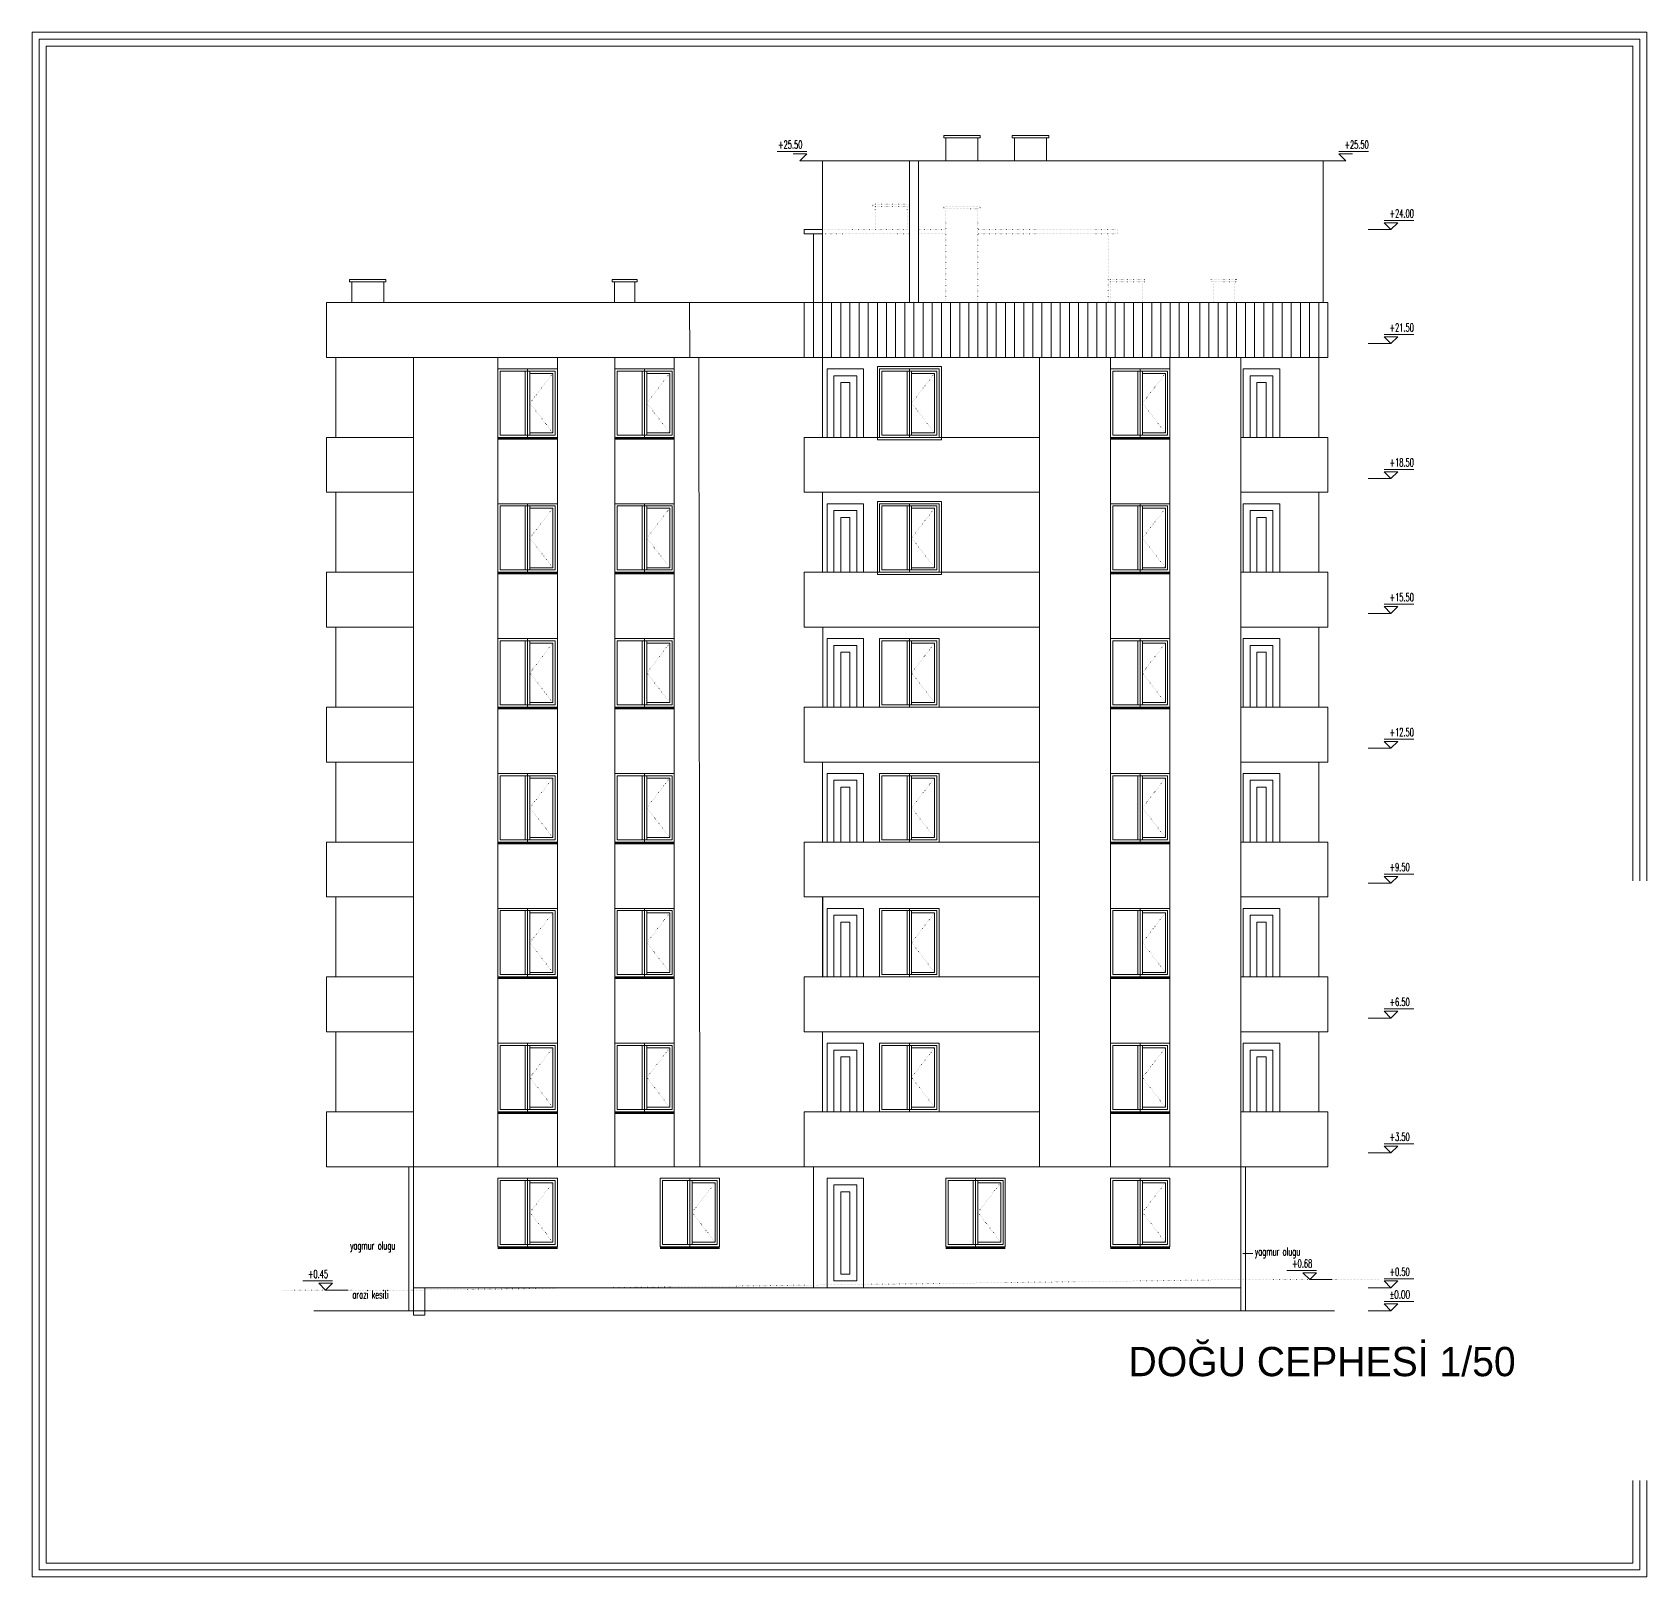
# Model space of a CAD drawing. Header units: millimetres. Extents: x -16104 to 67872, y -88009 to 12107.
# Drawn here: x 57136 to 60666, y 8729 to 12107 of the extents above; entities that cross this region are included whole.
import ezdxf

# ---------------------------------------------------------------- set-up
doc = ezdxf.new("R2010")
doc.units = ezdxf.units.MM
doc.linetypes.add('ACAD_ISO07W100', pattern=[3, 0, -3])
doc.layers.get('0').update_dxf_attribs({"color": 241})
doc.layers.add('c05', color=32, linetype='Continuous', lineweight=13)
doc.layers.add('TARAMA', color=8, linetype='Continuous', lineweight=15)
doc.styles.add('OLCU', font='simplex.shx', dxfattribs={"width": 0.6, "height": 1400})
doc.styles.add('ÖLÇÜ-50', font='comic.ttf', dxfattribs={"height": 12.5})

msp = doc.modelspace()

# ---------------------------------------------------------------- linework, layer by layer
for p, q in [((58153.9, 11221.1), (58283.9, 11221.1)), ((58153.9, 11218.1), (58283.9, 11218.1)), ((58409.7, 11221.1), (58539.7, 11221.1)), ((58409.7, 11218.1), (58539.7, 11218.1)), ((59493.5, 11221.1), (59623.5, 11221.1)), ((59493.5, 11218.1), (59623.5, 11218.1)), ((58153.9, 10926.1), (58283.9, 10926.1)), ((58153.9, 10923.1), (58283.9, 10923.1)), ((58409.7, 10926.1), (58539.7, 10926.1)), ((58409.7, 10923.1), (58539.7, 10923.1)), ((59493.5, 10926.1), (59623.5, 10926.1)), ((59493.5, 10923.1), (59623.5, 10923.1)), ((58153.9, 10631.1), (58283.9, 10631.1)), ((58153.9, 10628.1), (58283.9, 10628.1)), ((58409.7, 10631.1), (58539.7, 10631.1)), ((58409.7, 10628.1), (58539.7, 10628.1)), ((59493.5, 10631.1), (59623.5, 10631.1)), ((59493.5, 10628.1), (59623.5, 10628.1)), ((58153.9, 10336.1), (58283.9, 10336.1)), ((58153.9, 10333.1), (58283.9, 10333.1)), ((58409.7, 10336.1), (58539.7, 10336.1)), ((58409.7, 10333.1), (58539.7, 10333.1)), ((59493.5, 10336.1), (59623.5, 10336.1)), ((59493.5, 10333.1), (59623.5, 10333.1)), ((58863.7, 10216.1), (58863.7, 10041.1)), ((58153.9, 10041.1), (58283.9, 10041.1)), ((58153.9, 10038.1), (58283.9, 10038.1)), ((58409.7, 10041.1), (58539.7, 10041.1)), ((58409.7, 10038.1), (58539.7, 10038.1)), ((59493.5, 10041.1), (59623.5, 10041.1)), ((59493.5, 10038.1), (59623.5, 10038.1)), ((58153.9, 9746.1), (58283.9, 9746.1)), ((58409.7, 9746.1), (58539.7, 9746.1)), ((59493.5, 9746.1), (59623.5, 9746.1)), ((58153.9, 9743.1), (58283.9, 9743.1)), ((58409.7, 9743.1), (58539.7, 9743.1)), ((59493.5, 9743.1), (59623.5, 9743.1)), ((58153.9, 9451.1), (58283.9, 9451.1)), ((58153.9, 9448.1), (58283.9, 9448.1)), ((58508.7, 9451.1), (58638.7, 9451.1)), ((58508.7, 9448.1), (58638.7, 9448.1)), ((59133.5, 9451.1), (59263.5, 9451.1)), ((59133.5, 9448.1), (59263.5, 9448.1)), ((59493.5, 9451.1), (59623.5, 9451.1)), ((59493.5, 9448.1), (59623.5, 9448.1))]:
    msp.add_line(p, q)
at = {"layer": 'c05'}
for points in [[(60666, 8939.6), (60666, 8729.3), (57135.8, 8729.3), (57135.8, 12107.1), (60666, 12107.1), (60666, 10251)], [(60666, 8939.6), (60666, 8729.3), (57135.8, 8729.3), (57135.8, 12107.1), (60666, 12107.1), (60666, 10251)], [(60651, 8939.6), (60651, 8744.3), (57150.8, 8744.3), (57150.8, 12092.1), (60651, 12092.1), (60651, 10251)], [(60636, 8939.6), (60636, 8759.3), (57165.8, 8759.3), (57165.8, 12077.1), (60636, 12077.1), (60636, 10251)]]:
    msp.add_lwpolyline(points, dxfattribs=at)
at = {"layer": 'TARAMA'}
for p, q in [((59128.7, 11881.1), (59128.7, 11876.1)), ((59208.7, 11881.1), (59128.7, 11881.1)), ((59208.7, 11876.1), (59128.7, 11876.1)), ((59208.7, 11876.1), (59128.7, 11876.1)), ((59133.7, 11876.1), (59133.7, 11826.1)), ((59133.7, 11871.1), (59133.7, 11826.1)), ((59203.7, 11876.1), (59203.7, 11826.1)), ((59203.7, 11871.1), (59203.7, 11826.1)), ((59208.7, 11881.1), (59208.7, 11876.1)), ((59278.3, 11881.1), (59278.3, 11876.1)), ((59358.3, 11881.1), (59278.3, 11881.1)), ((59358.3, 11876.1), (59278.3, 11876.1)), ((59283.3, 11876.1), (59283.3, 11826.1)), ((59353.3, 11876.1), (59353.3, 11826.1)), ((59358.3, 11881.1), (59358.3, 11876.1)), ((59528.3, 11826.1), (58863.7, 11826.1)), ((58863.7, 11516.1), (58863.7, 11826.1)), ((59053.7, 11516.1), (59053.7, 11826.1)), ((59073.7, 11516.1), (59073.7, 11826.1)), ((59958.7, 11516.1), (59958.7, 11826.1)), ((59053.7, 11731.1), (59053.7, 11726.1)), ((58863.7, 11676.1), (58823.7, 11676.1)), ((58823.7, 11676.1), (58823.7, 11666.1)), ((58823.7, 11666.1), (58823.7, 11676.1)), ((58863.7, 11666.1), (58823.7, 11666.1)), ((58843.7, 11666.1), (58843.7, 11516.1)), ((57909.2, 11566.1), (57829.2, 11566.1)), ((57829.2, 11566.1), (57829.2, 11561.1)), ((57909.2, 11561.1), (57829.2, 11561.1)), ((57834.2, 11561.1), (57834.2, 11516.1)), ((57904.2, 11561.1), (57904.2, 11516.1)), ((57909.2, 11566.1), (57909.2, 11561.1)), ((58403.7, 11566.1), (58403.7, 11561.1)), ((58403.7, 11566.1), (58458.7, 11566.1)), ((58403.7, 11561.1), (58458.7, 11561.1)), ((58408.7, 11561.1), (58408.7, 11516.1)), ((58453.7, 11561.1), (58453.7, 11516.1)), ((58458.7, 11561.1), (58458.7, 11566.1)), ((59968.7, 11516.1), (57779.2, 11516.1)), ((57779.2, 11396.1), (57779.2, 11516.1)), ((59968.7, 11516.1), (57779.2, 11516.1)), ((57779.2, 11516.1), (57779.2, 11396.1)), ((59968.7, 11516.1), (57779.2, 11516.1)), ((58573.1, 11516.1), (58573.3, 11396.1)), ((58823.7, 11396.1), (58823.7, 11516.1)), ((58843.7, 11396.1), (58843.7, 11516.1)), ((58863.7, 11396.1), (58863.7, 11516.1)), ((58883.7, 11396.1), (58883.7, 11516.1)), ((58903.7, 11396.1), (58903.7, 11516.1)), ((58923.7, 11396.1), (58923.7, 11516.1)), ((58943.7, 11396.1), (58943.7, 11516.1)), ((58963.7, 11396.1), (58963.7, 11516.1)), ((58983.7, 11396.1), (58983.7, 11516.1)), ((59003.7, 11396.1), (59003.7, 11516.1)), ((59023.7, 11396.1), (59023.7, 11516.1)), ((59043.7, 11396.1), (59043.7, 11516.1)), ((59063.7, 11396.1), (59063.7, 11516.1)), ((59083.7, 11396.1), (59083.7, 11516.1)), ((59103.7, 11396.1), (59103.7, 11516.1)), ((59123.7, 11396.1), (59123.7, 11516.1)), ((59143.7, 11396.1), (59143.7, 11516.1)), ((59163.7, 11396.1), (59163.7, 11516.1)), ((59183.7, 11396.1), (59183.7, 11516.1)), ((59203.7, 11396.1), (59203.7, 11516.1)), ((59223.7, 11396.1), (59223.7, 11516.1)), ((59243.7, 11396.1), (59243.7, 11516.1)), ((59263.7, 11396.1), (59263.7, 11516.1)), ((59283.7, 11396.1), (59283.7, 11516.1)), ((59303.7, 11396.1), (59303.7, 11516.1)), ((59323.7, 11396.1), (59323.7, 11516.1)), ((59343.7, 11396.1), (59343.7, 11516.1)), ((59363.7, 11396.1), (59363.7, 11516.1)), ((59383.7, 11396.1), (59383.7, 11516.1)), ((59403.7, 11396.1), (59403.7, 11516.1)), ((59423.7, 11396.1), (59423.7, 11516.1)), ((59443.7, 11396.1), (59443.7, 11516.1)), ((59463.7, 11396.1), (59463.7, 11516.1)), ((59483.7, 11396.1), (59483.7, 11516.1)), ((59503.7, 11396.1), (59503.7, 11516.1)), ((59523.7, 11396.1), (59523.7, 11516.1)), ((59543.7, 11396.1), (59543.7, 11516.1)), ((59563.7, 11396.1), (59563.7, 11516.1)), ((59583.7, 11396.1), (59583.7, 11516.1)), ((59603.7, 11396.1), (59603.7, 11516.1)), ((59623.7, 11396.1), (59623.7, 11516.1)), ((59643.7, 11396.1), (59643.7, 11516.1)), ((59663.7, 11396.1), (59663.7, 11516.1)), ((59688.7, 11516.1), (59688.7, 11396.1)), ((59708.7, 11516.1), (59708.7, 11396.1)), ((59728.7, 11516.1), (59728.7, 11396.1)), ((59748.7, 11516.1), (59748.7, 11396.1)), ((59768.7, 11516.1), (59768.7, 11396.1)), ((59788.7, 11516.1), (59788.7, 11396.1)), ((59808.7, 11516.1), (59808.7, 11396.1)), ((59828.7, 11516.1), (59828.7, 11396.1)), ((59848.7, 11516.1), (59848.7, 11396.1)), ((59868.7, 11516.1), (59868.7, 11396.1)), ((59888.7, 11516.1), (59888.7, 11396.1)), ((59908.7, 11516.1), (59908.7, 11396.1)), ((59928.7, 11516.1), (59928.7, 11396.1)), ((59948.7, 11516.1), (59948.7, 11396.1)), ((59968.7, 11396.1), (59968.7, 11516.1)), ((59968.7, 11516.1), (59968.7, 11396.1)), ((59968.7, 11516.1), (59968.7, 11396.1)), ((59968.7, 11396.1), (57779.2, 11396.1)), ((59968.7, 11396.1), (57779.2, 11396.1)), ((57799.2, 11396.1), (57799.2, 11221.1)), ((57969.2, 11396.1), (57969.2, 11101.1)), ((58153.9, 11396.1), (58153.9, 11131.1)), ((58218.9, 11371.1), (58218.9, 11221.1)), ((58283.9, 11396.1), (58283.9, 11131.1)), ((58409.7, 11396.1), (58409.7, 11131.1)), ((58474.7, 11371.1), (58474.7, 11221.1)), ((58539.7, 11396.1), (58539.7, 11131.1)), ((58593.3, 11396.1), (58595.8, 9626.1)), ((58863.7, 11396.1), (58863.7, 11221.1)), ((59053.7, 11371.1), (59053.7, 11221.1)), ((59338.3, 11396.1), (59338.3, 11101.1)), ((59493.5, 11396.1), (59493.5, 11131.1)), ((59558.5, 11371.1), (59558.5, 11221.1)), ((59623.5, 11396.1), (59623.5, 11131.1)), ((59778.7, 11396.1), (59778.7, 11101.1)), ((59948.7, 11396.1), (59948.7, 11221.1)), ((58213.9, 11366.1), (58213.9, 11226.1)), ((58223.9, 11366.1), (58223.9, 11226.1)), ((58469.7, 11366.1), (58469.7, 11226.1)), ((58479.7, 11366.1), (58479.7, 11226.1)), ((59048.7, 11366.1), (59048.7, 11226.1)), ((59058.7, 11366.1), (59058.7, 11226.1)), ((59553.5, 11366.1), (59553.5, 11226.1)), ((59563.5, 11366.1), (59563.5, 11226.1)), ((57779.2, 11221.1), (57779.2, 11131.1)), ((57969.2, 11221.1), (57779.2, 11221.1)), ((57779.2, 11221.1), (57779.2, 11101.1)), ((58823.7, 11221.1), (58823.7, 11101.1)), ((59338.3, 11221.1), (58823.7, 11221.1)), ((59968.7, 11221.1), (59778.7, 11221.1)), ((59968.7, 11221.1), (59968.7, 11101.1)), ((57969.2, 11131.1), (57969.2, 10806.1)), ((58153.9, 11131.1), (58153.9, 10836.1)), ((58283.9, 11131.1), (58283.9, 10836.1)), ((58409.7, 11131.1), (58409.7, 10836.1)), ((58539.7, 11131.1), (58539.7, 10836.1)), ((58823.7, 11131.1), (58823.7, 11101.1)), ((59338.3, 11131.1), (59338.3, 10806.1)), ((59493.5, 11131.1), (59493.5, 10836.1)), ((59623.5, 11131.1), (59623.5, 10836.1)), ((59778.7, 11131.1), (59778.7, 10806.1)), ((57969.2, 11101.1), (57779.2, 11101.1)), ((57799.2, 11101.1), (57799.2, 10926.1)), ((59338.3, 11101.1), (58823.7, 11101.1)), ((58863.7, 11101.1), (58863.9, 10926.1)), ((59968.7, 11101.1), (59778.7, 11101.1)), ((59948.7, 11101.1), (59948.7, 10926.1)), ((58213.9, 11071.1), (58213.9, 10931.1)), ((58218.9, 11076.1), (58218.9, 10926.1)), ((58223.9, 11071.1), (58223.9, 10931.1)), ((58469.7, 11071.1), (58469.7, 10931.1)), ((58474.7, 11076.1), (58474.7, 10926.1)), ((58479.7, 11071.1), (58479.7, 10931.1)), ((59048.7, 11071.1), (59048.7, 10931.1)), ((59053.7, 11076.1), (59053.7, 10926.1)), ((59058.7, 11071.1), (59058.7, 10931.1)), ((59553.5, 11071.1), (59553.5, 10931.1)), ((59558.5, 11076.1), (59558.5, 10926.1)), ((59563.5, 11071.1), (59563.5, 10931.1)), ((57779.2, 10926.1), (57779.2, 10836.1)), ((57969.2, 10926.1), (57779.2, 10926.1)), ((57779.2, 10926.1), (57779.2, 10806.1)), ((58539.7, 10923.1), (58539.7, 10541.1)), ((59338.3, 10926.1), (58823.7, 10926.1)), ((58823.7, 10926.1), (58823.7, 10806.1)), ((59968.7, 10926.1), (59778.7, 10926.1)), ((59968.7, 10926.1), (59968.7, 10806.1)), ((57969.2, 10806.1), (57779.2, 10806.1)), ((57799.2, 10806.1), (57799.2, 10631.1)), ((57969.2, 10836.1), (57969.2, 10511.1)), ((58153.9, 10836.1), (58153.9, 10541.1)), ((58283.9, 10836.1), (58283.9, 10541.1)), ((58409.7, 10836.1), (58409.7, 10541.1)), ((59338.3, 10806.1), (58823.7, 10806.1)), ((58864.1, 10806.1), (58864.4, 10631.1)), ((59338.3, 10836.1), (59338.3, 10511.1)), ((59493.5, 10836.1), (59493.5, 10541.1)), ((59623.5, 10836.1), (59623.5, 10541.1)), ((59778.7, 10836.1), (59778.7, 10511.1)), ((59968.7, 10806.1), (59778.7, 10806.1)), ((59948.7, 10806.1), (59948.7, 10631.1)), ((58213.9, 10776.1), (58213.9, 10636.1)), ((58218.9, 10781.1), (58218.9, 10631.1)), ((58223.9, 10776.1), (58223.9, 10636.1)), ((58469.7, 10776.1), (58469.7, 10636.1)), ((58474.7, 10781.1), (58474.7, 10631.1)), ((58479.7, 10776.1), (58479.7, 10636.1)), ((59048.7, 10776.1), (59048.7, 10636.1)), ((59053.7, 10781.1), (59053.7, 10631.1)), ((59058.7, 10776.1), (59058.7, 10636.1)), ((59553.5, 10776.1), (59553.5, 10636.1)), ((59558.5, 10781.1), (59558.5, 10631.1)), ((59563.5, 10776.1), (59563.5, 10636.1)), ((57779.2, 10631.1), (57779.2, 10541.1)), ((57969.2, 10631.1), (57779.2, 10631.1)), ((57779.2, 10631.1), (57779.2, 10511.1)), ((59338.3, 10631.1), (58823.7, 10631.1)), ((58823.7, 10631.1), (58823.7, 10511.1)), ((59968.7, 10631.1), (59778.7, 10631.1)), ((59968.7, 10631.1), (59968.7, 10511.1)), ((57969.2, 10541.1), (57969.2, 10216.1)), ((58153.9, 10541.1), (58153.9, 10246.1)), ((58283.9, 10541.1), (58283.9, 10246.1)), ((58409.7, 10541.1), (58409.7, 10246.1)), ((58539.7, 10541.1), (58539.7, 10216.1)), ((58539.7, 10541.1), (58539.7, 10246.1)), ((59338.3, 10541.1), (59338.3, 10216.1)), ((59493.5, 10541.1), (59493.5, 10246.1)), ((59623.5, 10541.1), (59623.5, 10246.1)), ((59778.7, 10541.1), (59778.7, 10216.1)), ((57969.2, 10511.1), (57779.2, 10511.1)), ((57799.2, 10511.1), (57799.2, 10336.1)), ((58218.9, 10486.1), (58218.9, 10336.1)), ((58474.7, 10486.1), (58474.7, 10336.1)), ((59338.3, 10511.1), (58823.7, 10511.1)), ((58863.7, 10511.1), (58863.7, 10336.1)), ((59053.7, 10486.1), (59053.7, 10336.1)), ((59558.5, 10486.1), (59558.5, 10336.1)), ((59968.7, 10511.1), (59778.7, 10511.1)), ((59948.7, 10511.1), (59948.7, 10336.1)), ((58213.9, 10481.1), (58213.9, 10341.1)), ((58223.9, 10481.1), (58223.9, 10341.1)), ((58469.7, 10481.1), (58469.7, 10341.1)), ((58479.7, 10481.1), (58479.7, 10341.1)), ((59048.7, 10481.1), (59048.7, 10341.1)), ((59058.7, 10481.1), (59058.7, 10341.1)), ((59553.5, 10481.1), (59553.5, 10341.1)), ((59563.5, 10481.1), (59563.5, 10341.1)), ((57779.2, 10336.1), (57779.2, 10246.1)), ((57969.2, 10336.1), (57779.2, 10336.1)), ((57779.2, 10336.1), (57779.2, 10216.1)), ((59338.3, 10336.1), (58823.7, 10336.1)), ((58823.7, 10336.1), (58823.7, 10216.1)), ((59968.7, 10336.1), (59778.7, 10336.1)), ((59968.7, 10336.1), (59968.7, 10216.1)), ((57969.2, 10246.1), (57969.2, 9921.1)), ((58153.9, 10246.1), (58153.9, 9951.1)), ((58283.9, 10246.1), (58283.9, 9951.1)), ((58409.7, 10246.1), (58409.7, 9951.1)), ((58539.7, 10246.1), (58539.7, 9951.1)), ((58823.7, 10246.1), (58823.7, 10216.1)), ((59338.3, 10246.1), (59338.3, 9921.1)), ((59493.5, 10246.1), (59493.5, 9951.1)), ((59623.5, 10246.1), (59623.5, 9951.1)), ((59778.7, 10246.1), (59778.7, 9921.1)), ((57969.2, 10216.1), (57779.2, 10216.1)), ((57799.2, 10216.1), (57799.2, 10041.1)), ((59338.3, 10216.1), (58823.7, 10216.1)), ((59968.7, 10216.1), (59778.7, 10216.1)), ((59948.7, 10216.1), (59948.7, 10041.1)), ((58213.9, 10186.1), (58213.9, 10046.1)), ((58218.9, 10191.1), (58218.9, 10041.1)), ((58223.9, 10186.1), (58223.9, 10046.1)), ((58469.7, 10186.1), (58469.7, 10046.1)), ((58474.7, 10191.1), (58474.7, 10041.1)), ((58479.7, 10186.1), (58479.7, 10046.1)), ((59048.7, 10186.1), (59048.7, 10046.1)), ((59053.7, 10191.1), (59053.7, 10041.1)), ((59058.7, 10186.1), (59058.7, 10046.1)), ((59553.5, 10186.1), (59553.5, 10046.1)), ((59558.5, 10191.1), (59558.5, 10041.1)), ((59563.5, 10186.1), (59563.5, 10046.1)), ((57779.2, 10041.1), (57779.2, 9951.1)), ((57969.2, 10041.1), (57779.2, 10041.1)), ((57779.2, 10041.1), (57779.2, 9921.1)), ((59338.3, 10041.1), (58823.7, 10041.1)), ((58823.7, 10041.1), (58823.7, 9921.1)), ((59968.7, 10041.1), (59778.7, 10041.1)), ((59968.7, 10041.1), (59968.7, 9921.1)), ((57969.2, 9921.1), (57779.2, 9921.1)), ((57799.2, 9921.1), (57799.2, 9746.1)), ((57969.2, 9951.1), (57969.2, 9626.1)), ((58153.9, 9951.1), (58153.9, 9626.1)), ((58283.9, 9951.1), (58283.9, 9626.1)), ((58409.7, 9951.1), (58409.7, 9626.1)), ((58539.7, 9951.1), (58539.7, 9626.1)), ((58823.7, 9951.1), (58823.7, 9921.1)), ((59338.3, 9921.1), (58823.7, 9921.1)), ((58863.7, 9921.1), (58863.7, 9746.1)), ((59338.3, 9951.1), (59338.3, 9626.1)), ((59493.5, 9951.1), (59493.5, 9626.1)), ((59623.5, 9951.1), (59623.5, 9626.1)), ((59778.7, 9951.1), (59778.7, 9626.1)), ((59968.7, 9921.1), (59778.7, 9921.1)), ((59948.7, 9921.1), (59948.7, 9746.1)), ((58213.9, 9891.1), (58213.9, 9751.1)), ((58218.9, 9896.1), (58218.9, 9746.1)), ((58223.9, 9891.1), (58223.9, 9751.1)), ((58469.7, 9891.1), (58469.7, 9751.1)), ((58474.7, 9896.1), (58474.7, 9746.1)), ((58479.7, 9891.1), (58479.7, 9751.1)), ((59048.7, 9891.1), (59048.7, 9751.1)), ((59053.7, 9896.1), (59053.7, 9746.1)), ((59058.7, 9891.1), (59058.7, 9751.1)), ((59553.5, 9891.1), (59553.5, 9751.1)), ((59558.5, 9896.1), (59558.5, 9746.1)), ((59563.5, 9891.1), (59563.5, 9751.1)), ((57779.2, 9746.1), (57779.2, 9656.1)), ((57969.2, 9746.1), (57779.2, 9746.1)), ((57779.2, 9746.1), (57779.2, 9626.1)), ((59338.3, 9746.1), (58823.7, 9746.1)), ((58823.7, 9746.1), (58823.7, 9626.1)), ((59968.7, 9746.1), (59778.7, 9746.1)), ((59968.7, 9746.1), (59968.7, 9626.1)), ((57969.2, 9626.1), (57779.2, 9626.1)), ((57959.2, 9626.1), (57959.2, 9311.1)), ((59778.7, 9626.1), (57969.2, 9626.1)), ((57969.2, 9626.1), (57969.2, 9311.1)), ((59338.3, 9626.1), (58823.7, 9626.1)), ((58843.7, 9626.1), (58843.7, 9361.1)), ((59968.7, 9626.1), (59778.7, 9626.1)), ((59778.7, 9626.1), (59778.7, 9311.1)), ((59778.7, 9626.1), (59778.7, 9311.1)), ((59788.7, 9626.1), (59788.7, 9311.1)), ((58213.9, 9596.1), (58213.9, 9456.1)), ((58218.9, 9601.1), (58218.9, 9451.1)), ((58223.9, 9596.1), (58223.9, 9456.1)), ((58568.7, 9596.1), (58568.7, 9456.1)), ((58573.7, 9601.1), (58573.7, 9451.1)), ((58578.7, 9596.1), (58578.7, 9456.1)), ((59193.5, 9596.1), (59193.5, 9456.1)), ((59198.5, 9601.1), (59198.5, 9451.1)), ((59203.5, 9596.1), (59203.5, 9456.1)), ((59553.5, 9596.1), (59553.5, 9456.1)), ((59558.5, 9601.1), (59558.5, 9451.1)), ((59563.5, 9596.1), (59563.5, 9456.1)), ((59778.7, 9361.1), (57969.2, 9361.1)), ((59983.1, 9311.1), (57751.2, 9311.1))]:
    msp.add_line(p, q, dxfattribs=at)
at = {"layer": 'TARAMA', "ltscale": 0.01}
for p, q in [((58829.3, 11846.1), (58764.3, 11846.1)), ((58829.3, 11841.1), (58799.3, 11841.1)), ((58814.3, 11826.1), (58829.3, 11841.1)), ((59993, 11846.1), (60058, 11846.1)), ((60008, 11826.1), (59993, 11841.1)), ((59993, 11841.1), (60023, 11841.1)), ((58814.3, 11826.1), (58863.7, 11826.1)), ((60008, 11826.1), (59958.7, 11826.1)), ((60091.6, 11695.7), (60156.6, 11695.7)), ((60106.6, 11675.7), (60091.6, 11690.7)), ((60091.6, 11690.7), (60121.6, 11690.7)), ((60106.6, 11675.7), (60121.6, 11690.7)), ((60106.6, 11675.7), (60057.2, 11675.7)), ((60091.6, 11446.1), (60156.6, 11446.1)), ((60106.6, 11426.1), (60091.6, 11441.1)), ((60091.6, 11441.1), (60121.6, 11441.1)), ((60106.6, 11426.1), (60121.6, 11441.1)), ((60106.6, 11426.1), (60057.2, 11426.1)), ((60106.6, 11131.1), (60057.2, 11131.1)), ((60091.6, 11151.1), (60156.6, 11151.1)), ((60106.6, 11131.1), (60091.6, 11146.1)), ((60091.6, 11146.1), (60121.6, 11146.1)), ((60106.6, 11131.1), (60121.6, 11146.1)), ((60091.6, 10856.1), (60156.6, 10856.1)), ((60106.6, 10836.1), (60091.6, 10851.1)), ((60091.6, 10851.1), (60121.6, 10851.1)), ((60106.6, 10836.1), (60121.6, 10851.1)), ((60106.6, 10836.1), (60057.2, 10836.1)), ((60091.6, 10561.1), (60156.6, 10561.1)), ((60106.6, 10541.1), (60091.6, 10556.1)), ((60091.6, 10556.1), (60121.6, 10556.1)), ((60106.6, 10541.1), (60121.6, 10556.1)), ((60106.6, 10541.1), (60057.2, 10541.1)), ((60106.6, 10246.1), (60057.2, 10246.1)), ((60091.6, 10266.1), (60156.6, 10266.1)), ((60106.6, 10246.1), (60091.6, 10261.1)), ((60091.6, 10261.1), (60121.6, 10261.1)), ((60106.6, 10246.1), (60121.6, 10261.1)), ((60091.6, 9971.1), (60156.6, 9971.1)), ((60106.6, 9951.1), (60091.6, 9966.1)), ((60091.6, 9966.1), (60121.6, 9966.1)), ((60106.6, 9951.1), (60121.6, 9966.1)), ((60106.6, 9951.1), (60057.2, 9951.1)), ((60091.6, 9676.1), (60156.6, 9676.1)), ((60106.6, 9656.1), (60057.2, 9656.1)), ((60106.6, 9656.1), (60091.6, 9671.1)), ((60091.6, 9671.1), (60121.6, 9671.1)), ((60106.6, 9656.1), (60121.6, 9671.1)), ((57959.2, 9626.1), (57959.2, 9311.1)), ((59788.7, 9626.1), (59788.7, 9311.1)), ((59783.1, 9435.9), (59805, 9435.9)), ((59944.2, 9399.1), (59879.2, 9399.1)), ((59944.2, 9394.1), (59914.2, 9394.1)), ((59929.2, 9379.1), (59914.2, 9394.1)), ((59929.2, 9379.1), (59944.2, 9394.1)), ((57792.1, 9376.1), (57727.1, 9376.1)), ((57792.1, 9371.1), (57762.1, 9371.1)), ((57777.1, 9356.1), (57762.1, 9371.1)), ((57777.1, 9356.1), (57792.1, 9371.1)), ((57777.1, 9356.1), (57826.4, 9356.1)), ((59929.2, 9379.1), (59978.5, 9379.1)), ((60106.6, 9361.1), (60057.2, 9361.1)), ((60091.6, 9381.1), (60156.6, 9381.1)), ((60106.6, 9361.1), (60091.6, 9376.1)), ((60091.6, 9376.1), (60121.6, 9376.1)), ((60106.6, 9361.1), (60121.6, 9376.1)), ((60091.6, 9331.1), (60156.6, 9331.1)), ((60106.6, 9311.1), (60091.6, 9326.1)), ((60091.6, 9326.1), (60121.6, 9326.1)), ((60106.6, 9311.1), (60121.6, 9326.1)), ((60106.6, 9311.1), (60057.2, 9311.1))]:
    msp.add_line(p, q, dxfattribs=at)
at = {"layer": 'TARAMA', "linetype": 'ACAD_ISO07W100'}
for p, q in [((58973.7, 11731.1), (58973.7, 11726.1)), ((58973.7, 11731.1), (59053.7, 11731.1)), ((58973.7, 11726.1), (59053.7, 11726.1)), ((58978.7, 11726.1), (58978.7, 11676.1)), ((59048.7, 11726.1), (59048.7, 11676.1)), ((59128.7, 11721.1), (59128.7, 11726.1)), ((59128.7, 11726.1), (59208.7, 11726.1)), ((59208.7, 11721.1), (59128.7, 11721.1)), ((59133.7, 11721.1), (59133.7, 11516.1)), ((59203.7, 11721.1), (59203.7, 11516.1)), ((59208.7, 11721.1), (59208.7, 11726.1)), ((59053.7, 11676.1), (58863.7, 11676.1)), ((58863.7, 11666.1), (59053.7, 11666.1)), ((59133.7, 11676.1), (59073.7, 11676.1)), ((59073.7, 11666.1), (59133.7, 11666.1)), ((59508.3, 11676.1), (59203.7, 11676.1)), ((59508.3, 11666.1), (59203.7, 11666.1)), ((59488.3, 11666.1), (59488.3, 11516.1)), ((59508.3, 11676.1), (59508.3, 11666.1)), ((59568.3, 11566.1), (59488.3, 11566.1)), ((59568.3, 11561.1), (59488.3, 11561.1)), ((59493.3, 11561.1), (59493.3, 11516.1)), ((59563.3, 11561.1), (59563.3, 11516.1)), ((59568.3, 11561.1), (59568.3, 11566.1)), ((59713.7, 11566.1), (59713.7, 11561.1)), ((59713.7, 11566.1), (59768.7, 11566.1)), ((59713.7, 11561.1), (59768.7, 11561.1)), ((59718.7, 11561.1), (59718.7, 11516.1)), ((59763.7, 11561.1), (59763.7, 11516.1)), ((59768.7, 11566.1), (59768.7, 11561.1)), ((58273.9, 11361.1), (58223.9, 11296.1)), ((58529.7, 11361.1), (58479.7, 11296.1)), ((59108.7, 11361.1), (59058.7, 11296.1)), ((59613.5, 11361.1), (59563.5, 11296.1)), ((58223.9, 11296.1), (58273.9, 11231.1)), ((58479.7, 11296.1), (58529.7, 11231.1)), ((59058.7, 11296.1), (59108.7, 11231.1)), ((59563.5, 11296.1), (59613.5, 11231.1)), ((58273.9, 11066.1), (58223.9, 11001.1)), ((58529.7, 11066.1), (58479.7, 11001.1)), ((59108.7, 11066.1), (59058.7, 11001.1)), ((59613.5, 11066.1), (59563.5, 11001.1)), ((58223.9, 11001.1), (58273.9, 10936.1)), ((58479.7, 11001.1), (58529.7, 10936.1)), ((59058.7, 11001.1), (59108.7, 10936.1)), ((59563.5, 11001.1), (59613.5, 10936.1)), ((58273.9, 10771.1), (58223.9, 10706.1)), ((58529.7, 10771.1), (58479.7, 10706.1)), ((59108.7, 10771.1), (59058.7, 10706.1)), ((59613.5, 10771.1), (59563.5, 10706.1)), ((58223.9, 10706.1), (58273.9, 10641.1)), ((58479.7, 10706.1), (58529.7, 10641.1)), ((59058.7, 10706.1), (59108.7, 10641.1)), ((59563.5, 10706.1), (59613.5, 10641.1)), ((58273.9, 10476.1), (58223.9, 10411.1)), ((58529.7, 10476.1), (58479.7, 10411.1)), ((59108.7, 10476.1), (59058.7, 10411.1)), ((59613.5, 10476.1), (59563.5, 10411.1)), ((58223.9, 10411.1), (58273.9, 10346.1)), ((58479.7, 10411.1), (58529.7, 10346.1)), ((59058.7, 10411.1), (59108.7, 10346.1)), ((59563.5, 10411.1), (59613.5, 10346.1)), ((58273.9, 10181.1), (58223.9, 10116.1)), ((58529.7, 10181.1), (58479.7, 10116.1)), ((59108.7, 10181.1), (59058.7, 10116.1)), ((59613.5, 10181.1), (59563.5, 10116.1)), ((58223.9, 10116.1), (58273.9, 10051.1)), ((58479.7, 10116.1), (58529.7, 10051.1)), ((59058.7, 10116.1), (59108.7, 10051.1)), ((59563.5, 10116.1), (59613.5, 10051.1)), ((58273.9, 9886.1), (58223.9, 9821.1)), ((58529.7, 9886.1), (58479.7, 9821.1)), ((59108.7, 9886.1), (59058.7, 9821.1)), ((59613.5, 9886.1), (59563.5, 9821.1)), ((58223.9, 9821.1), (58273.9, 9756.1)), ((58479.7, 9821.1), (58529.7, 9756.1)), ((59058.7, 9821.1), (59108.7, 9756.1)), ((59563.5, 9821.1), (59613.5, 9756.1)), ((58273.9, 9591.1), (58223.9, 9526.1)), ((58628.7, 9591.1), (58578.7, 9526.1)), ((59253.5, 9591.1), (59203.5, 9526.1)), ((59613.5, 9591.1), (59563.5, 9526.1)), ((58223.9, 9526.1), (58273.9, 9461.1)), ((58578.7, 9526.1), (58628.7, 9461.1)), ((59203.5, 9526.1), (59253.5, 9461.1)), ((59563.5, 9526.1), (59613.5, 9461.1)), ((57969.2, 9356.1), (57683.7, 9356.1)), ((57969.2, 9356.1), (59778.7, 9379.1)), ((60079.7, 9379.1), (59778.7, 9379.1))]:
    msp.add_line(p, q, dxfattribs=at)
at = {"layer": 'TARAMA'}
for points in [[(59528.3, 11826.1), (59958.7, 11826.1)], [(58283.9, 11371.1), (58153.9, 11371.1), (58153.9, 11221.1), (58283.9, 11221.1), (58283.9, 11371.1)], [(58539.7, 11371.1), (58409.7, 11371.1), (58409.7, 11221.1), (58539.7, 11221.1), (58539.7, 11371.1)], [(58953.7, 11371.1), (58873.7, 11371.1), (58873.7, 11221.1)], [(58953.7, 11221.1), (58953.7, 11371.1)], [(59118.7, 11371.1), (58988.7, 11371.1), (58988.7, 11221.1), (59118.7, 11221.1), (59118.7, 11371.1)], [(59623.5, 11371.1), (59493.5, 11371.1), (59493.5, 11221.1), (59623.5, 11221.1), (59623.5, 11371.1)], [(59863.7, 11371.1), (59783.7, 11371.1), (59783.7, 11221.1)], [(59863.7, 11221.1), (59863.7, 11371.1)], [(58223.9, 11231.1), (58273.9, 11231.1), (58273.9, 11361.1), (58223.9, 11361.1)], [(58479.7, 11231.1), (58529.7, 11231.1), (58529.7, 11361.1), (58479.7, 11361.1)], [(58938.7, 11221.1), (58938.7, 11356.1), (58888.7, 11356.1), (58888.7, 11221.1)], [(58923.7, 11221.1), (58923.7, 11341.1), (58903.7, 11341.1), (58903.7, 11221.1)], [(59058.7, 11231.1), (59108.7, 11231.1), (59108.7, 11361.1), (59058.7, 11361.1)], [(59563.5, 11231.1), (59613.5, 11231.1), (59613.5, 11361.1), (59563.5, 11361.1)], [(59848.7, 11221.1), (59848.7, 11356.1), (59798.7, 11356.1), (59798.7, 11221.1)], [(59833.7, 11221.1), (59833.7, 11341.1), (59813.7, 11341.1), (59813.7, 11221.1)], [(58283.9, 11076.1), (58153.9, 11076.1), (58153.9, 10926.1), (58283.9, 10926.1), (58283.9, 11076.1)], [(58223.9, 10936.1), (58273.9, 10936.1), (58273.9, 11066.1), (58223.9, 11066.1)], [(58539.7, 11076.1), (58409.7, 11076.1), (58409.7, 10926.1), (58539.7, 10926.1), (58539.7, 11076.1)], [(58479.7, 10936.1), (58529.7, 10936.1), (58529.7, 11066.1), (58479.7, 11066.1)], [(58953.7, 11076.1), (58873.7, 11076.1), (58873.7, 10926.1)], [(58938.7, 10926.1), (58938.7, 11061.1), (58888.7, 11061.1), (58888.7, 10926.1)], [(58953.7, 10926.1), (58953.7, 11076.1)], [(59118.7, 11076.1), (58988.7, 11076.1), (58988.7, 10926.1), (59118.7, 10926.1), (59118.7, 11076.1)], [(59058.7, 10936.1), (59108.7, 10936.1), (59108.7, 11066.1), (59058.7, 11066.1)], [(59623.5, 11076.1), (59493.5, 11076.1), (59493.5, 10926.1), (59623.5, 10926.1), (59623.5, 11076.1)], [(59563.5, 10936.1), (59613.5, 10936.1), (59613.5, 11066.1), (59563.5, 11066.1)], [(59863.7, 11076.1), (59783.7, 11076.1), (59783.7, 10926.1)], [(59848.7, 10926.1), (59848.7, 11061.1), (59798.7, 11061.1), (59798.7, 10926.1)], [(59863.7, 10926.1), (59863.7, 11076.1)], [(58923.7, 10926.1), (58923.7, 11046.1), (58903.7, 11046.1), (58903.7, 10926.1)], [(59833.7, 10926.1), (59833.7, 11046.1), (59813.7, 11046.1), (59813.7, 10926.1)], [(58283.9, 10781.1), (58153.9, 10781.1), (58153.9, 10631.1), (58283.9, 10631.1), (58283.9, 10781.1)], [(58223.9, 10641.1), (58273.9, 10641.1), (58273.9, 10771.1), (58223.9, 10771.1)], [(58539.7, 10781.1), (58409.7, 10781.1), (58409.7, 10631.1), (58539.7, 10631.1), (58539.7, 10781.1)], [(58479.7, 10641.1), (58529.7, 10641.1), (58529.7, 10771.1), (58479.7, 10771.1)], [(58953.7, 10781.1), (58873.7, 10781.1), (58873.7, 10631.1)], [(58953.7, 10631.1), (58953.7, 10781.1)], [(59118.7, 10781.1), (58988.7, 10781.1), (58988.7, 10631.1), (59118.7, 10631.1), (59118.7, 10781.1)], [(59058.7, 10641.1), (59108.7, 10641.1), (59108.7, 10771.1), (59058.7, 10771.1)], [(59623.5, 10781.1), (59493.5, 10781.1), (59493.5, 10631.1), (59623.5, 10631.1), (59623.5, 10781.1)], [(59563.5, 10641.1), (59613.5, 10641.1), (59613.5, 10771.1), (59563.5, 10771.1)], [(59863.7, 10781.1), (59783.7, 10781.1), (59783.7, 10631.1)], [(59863.7, 10631.1), (59863.7, 10781.1)], [(58938.7, 10631.1), (58938.7, 10766.1), (58888.7, 10766.1), (58888.7, 10631.1)], [(58923.7, 10631.1), (58923.7, 10751.1), (58903.7, 10751.1), (58903.7, 10631.1)], [(59848.7, 10631.1), (59848.7, 10766.1), (59798.7, 10766.1), (59798.7, 10631.1)], [(59833.7, 10631.1), (59833.7, 10751.1), (59813.7, 10751.1), (59813.7, 10631.1)], [(58283.9, 10486.1), (58153.9, 10486.1), (58153.9, 10336.1), (58283.9, 10336.1), (58283.9, 10486.1)], [(58539.7, 10486.1), (58409.7, 10486.1), (58409.7, 10336.1), (58539.7, 10336.1), (58539.7, 10486.1)], [(58953.7, 10486.1), (58873.7, 10486.1), (58873.7, 10336.1)], [(58953.7, 10336.1), (58953.7, 10486.1)], [(59118.7, 10486.1), (58988.7, 10486.1), (58988.7, 10336.1), (59118.7, 10336.1), (59118.7, 10486.1)], [(59623.5, 10486.1), (59493.5, 10486.1), (59493.5, 10336.1), (59623.5, 10336.1), (59623.5, 10486.1)], [(59863.7, 10486.1), (59783.7, 10486.1), (59783.7, 10336.1)], [(59863.7, 10336.1), (59863.7, 10486.1)], [(58223.9, 10346.1), (58273.9, 10346.1), (58273.9, 10476.1), (58223.9, 10476.1)], [(58479.7, 10346.1), (58529.7, 10346.1), (58529.7, 10476.1), (58479.7, 10476.1)], [(58938.7, 10336.1), (58938.7, 10471.1), (58888.7, 10471.1), (58888.7, 10336.1)], [(58923.7, 10336.1), (58923.7, 10456.1), (58903.7, 10456.1), (58903.7, 10336.1)], [(59058.7, 10346.1), (59108.7, 10346.1), (59108.7, 10476.1), (59058.7, 10476.1)], [(59563.5, 10346.1), (59613.5, 10346.1), (59613.5, 10476.1), (59563.5, 10476.1)], [(59848.7, 10336.1), (59848.7, 10471.1), (59798.7, 10471.1), (59798.7, 10336.1)], [(59833.7, 10336.1), (59833.7, 10456.1), (59813.7, 10456.1), (59813.7, 10336.1)], [(58283.9, 10191.1), (58153.9, 10191.1), (58153.9, 10041.1), (58283.9, 10041.1), (58283.9, 10191.1)], [(58223.9, 10051.1), (58273.9, 10051.1), (58273.9, 10181.1), (58223.9, 10181.1)], [(58539.7, 10191.1), (58409.7, 10191.1), (58409.7, 10041.1), (58539.7, 10041.1), (58539.7, 10191.1)], [(58479.7, 10051.1), (58529.7, 10051.1), (58529.7, 10181.1), (58479.7, 10181.1)], [(58953.7, 10191.1), (58873.7, 10191.1), (58873.7, 10041.1)], [(58938.7, 10041.1), (58938.7, 10176.1), (58888.7, 10176.1), (58888.7, 10041.1)], [(58953.7, 10041.1), (58953.7, 10191.1)], [(59118.7, 10191.1), (58988.7, 10191.1), (58988.7, 10041.1), (59118.7, 10041.1), (59118.7, 10191.1)], [(59058.7, 10051.1), (59108.7, 10051.1), (59108.7, 10181.1), (59058.7, 10181.1)], [(59623.5, 10191.1), (59493.5, 10191.1), (59493.5, 10041.1), (59623.5, 10041.1), (59623.5, 10191.1)], [(59563.5, 10051.1), (59613.5, 10051.1), (59613.5, 10181.1), (59563.5, 10181.1)], [(59863.7, 10191.1), (59783.7, 10191.1), (59783.7, 10041.1)], [(59848.7, 10041.1), (59848.7, 10176.1), (59798.7, 10176.1), (59798.7, 10041.1)], [(59863.7, 10041.1), (59863.7, 10191.1)], [(58923.7, 10041.1), (58923.7, 10161.1), (58903.7, 10161.1), (58903.7, 10041.1)], [(59833.7, 10041.1), (59833.7, 10161.1), (59813.7, 10161.1), (59813.7, 10041.1)], [(58283.9, 9896.1), (58153.9, 9896.1), (58153.9, 9746.1), (58283.9, 9746.1), (58283.9, 9896.1)], [(58223.9, 9756.1), (58273.9, 9756.1), (58273.9, 9886.1), (58223.9, 9886.1)], [(58539.7, 9896.1), (58409.7, 9896.1), (58409.7, 9746.1), (58539.7, 9746.1), (58539.7, 9896.1)], [(58479.7, 9756.1), (58529.7, 9756.1), (58529.7, 9886.1), (58479.7, 9886.1)], [(58953.7, 9896.1), (58873.7, 9896.1), (58873.7, 9746.1)], [(58953.7, 9746.1), (58953.7, 9896.1)], [(59118.7, 9896.1), (58988.7, 9896.1), (58988.7, 9746.1), (59118.7, 9746.1), (59118.7, 9896.1)], [(59058.7, 9756.1), (59108.7, 9756.1), (59108.7, 9886.1), (59058.7, 9886.1)], [(59623.5, 9896.1), (59493.5, 9896.1), (59493.5, 9746.1), (59623.5, 9746.1), (59623.5, 9896.1)], [(59563.5, 9756.1), (59613.5, 9756.1), (59613.5, 9886.1), (59563.5, 9886.1)], [(59863.7, 9896.1), (59783.7, 9896.1), (59783.7, 9746.1)], [(59863.7, 9746.1), (59863.7, 9896.1)], [(58938.7, 9746.1), (58938.7, 9881.1), (58888.7, 9881.1), (58888.7, 9746.1)], [(58923.7, 9746.1), (58923.7, 9866.1), (58903.7, 9866.1), (58903.7, 9746.1)], [(59848.7, 9746.1), (59848.7, 9881.1), (59798.7, 9881.1), (59798.7, 9746.1)], [(59833.7, 9746.1), (59833.7, 9866.1), (59813.7, 9866.1), (59813.7, 9746.1)], [(58283.9, 9601.1), (58153.9, 9601.1), (58153.9, 9451.1), (58283.9, 9451.1), (58283.9, 9601.1)], [(58223.9, 9461.1), (58273.9, 9461.1), (58273.9, 9591.1), (58223.9, 9591.1)], [(58638.7, 9601.1), (58508.7, 9601.1), (58508.7, 9451.1), (58638.7, 9451.1), (58638.7, 9601.1)], [(58578.7, 9461.1), (58628.7, 9461.1), (58628.7, 9591.1), (58578.7, 9591.1)], [(58953.7, 9601.1), (58873.7, 9601.1), (58873.7, 9361.1), (58953.7, 9361.1), (58953.7, 9601.1)], [(59263.5, 9601.1), (59133.5, 9601.1), (59133.5, 9451.1), (59263.5, 9451.1), (59263.5, 9601.1)], [(59203.5, 9461.1), (59253.5, 9461.1), (59253.5, 9591.1), (59203.5, 9591.1)], [(59623.5, 9601.1), (59493.5, 9601.1), (59493.5, 9451.1), (59623.5, 9451.1), (59623.5, 9601.1)], [(59563.5, 9461.1), (59613.5, 9461.1), (59613.5, 9591.1), (59563.5, 9591.1)], [(57994.2, 9361.1), (57994.2, 9301.1), (57969.2, 9301.1), (57969.2, 9361.1), (57994.2, 9361.1)]]:
    msp.add_lwpolyline(points, dxfattribs=at)
for points in [[(59123.7, 11376.1), (58983.7, 11376.1), (58983.7, 11216.1), (59123.7, 11216.1)], [(58278.9, 11366.1), (58158.9, 11366.1), (58158.9, 11226.1), (58278.9, 11226.1)], [(58534.7, 11366.1), (58414.7, 11366.1), (58414.7, 11226.1), (58534.7, 11226.1)], [(59113.7, 11366.1), (58993.7, 11366.1), (58993.7, 11226.1), (59113.7, 11226.1)], [(59618.5, 11366.1), (59498.5, 11366.1), (59498.5, 11226.1), (59618.5, 11226.1)], [(58278.9, 11071.1), (58158.9, 11071.1), (58158.9, 10931.1), (58278.9, 10931.1)], [(58534.7, 11071.1), (58414.7, 11071.1), (58414.7, 10931.1), (58534.7, 10931.1)], [(59123.7, 11081.1), (58983.7, 11081.1), (58983.7, 10921.1), (59123.7, 10921.1)], [(59113.7, 11071.1), (58993.7, 11071.1), (58993.7, 10931.1), (59113.7, 10931.1)], [(59618.5, 11071.1), (59498.5, 11071.1), (59498.5, 10931.1), (59618.5, 10931.1)], [(58278.9, 10776.1), (58158.9, 10776.1), (58158.9, 10636.1), (58278.9, 10636.1)], [(58534.7, 10776.1), (58414.7, 10776.1), (58414.7, 10636.1), (58534.7, 10636.1)], [(59113.7, 10776.1), (58993.7, 10776.1), (58993.7, 10636.1), (59113.7, 10636.1)], [(59618.5, 10776.1), (59498.5, 10776.1), (59498.5, 10636.1), (59618.5, 10636.1)], [(58278.9, 10481.1), (58158.9, 10481.1), (58158.9, 10341.1), (58278.9, 10341.1)], [(58534.7, 10481.1), (58414.7, 10481.1), (58414.7, 10341.1), (58534.7, 10341.1)], [(59113.7, 10481.1), (58993.7, 10481.1), (58993.7, 10341.1), (59113.7, 10341.1)], [(59618.5, 10481.1), (59498.5, 10481.1), (59498.5, 10341.1), (59618.5, 10341.1)], [(58278.9, 10186.1), (58158.9, 10186.1), (58158.9, 10046.1), (58278.9, 10046.1)], [(58534.7, 10186.1), (58414.7, 10186.1), (58414.7, 10046.1), (58534.7, 10046.1)], [(59113.7, 10186.1), (58993.7, 10186.1), (58993.7, 10046.1), (59113.7, 10046.1)], [(59618.5, 10186.1), (59498.5, 10186.1), (59498.5, 10046.1), (59618.5, 10046.1)], [(58278.9, 9891.1), (58158.9, 9891.1), (58158.9, 9751.1), (58278.9, 9751.1)], [(58534.7, 9891.1), (58414.7, 9891.1), (58414.7, 9751.1), (58534.7, 9751.1)], [(59113.7, 9891.1), (58993.7, 9891.1), (58993.7, 9751.1), (59113.7, 9751.1)], [(59618.5, 9891.1), (59498.5, 9891.1), (59498.5, 9751.1), (59618.5, 9751.1)], [(58278.9, 9596.1), (58158.9, 9596.1), (58158.9, 9456.1), (58278.9, 9456.1)], [(58633.7, 9596.1), (58513.7, 9596.1), (58513.7, 9456.1), (58633.7, 9456.1)], [(58938.7, 9586.1), (58888.7, 9586.1), (58888.7, 9376.1), (58938.7, 9376.1)], [(58923.7, 9571.1), (58903.7, 9571.1), (58903.7, 9391.1), (58923.7, 9391.1)], [(59258.5, 9596.1), (59138.5, 9596.1), (59138.5, 9456.1), (59258.5, 9456.1)], [(59618.5, 9596.1), (59498.5, 9596.1), (59498.5, 9456.1), (59618.5, 9456.1)]]:
    msp.add_lwpolyline(points, close=True, dxfattribs=at)

# ---------------------------------------------------------------- texts
at = {"layer": 'TARAMA', "ltscale": 0.01, "style": 'OLCU', "width": 0.55}
for s, p in [('+25.50', (58766.7, 11852.6)), ('+25.50', (60005.2, 11852.6)), ('+24.00', (60103.8, 11702.2)), ('+21.50', (60103.8, 11452.6)), ('+18.50', (60103.8, 11157.6)), ('+15.50', (60103.8, 10862.6)), ('+12.50', (60103.8, 10567.6)), ('+9.50', (60103.8, 10272.6)), ('+6.50', (60103.8, 9977.6)), ('+3.50', (60103.8, 9682.6)), ('yagmur olugu', (57830.8, 9444.9)), ('yagmur olugu', (59809.3, 9432)), ('+0.45', (57738.6, 9382.6)), ('+0.68', (59890.7, 9405.6)), ('+0.50', (60103.8, 9387.6)), ('arazi kesiti', (57835.9, 9337.6)), ('%%PO.OO', (60103.8, 9337.6))]:
    msp.add_text(s, height=17.5, dxfattribs=at).set_placement(p)
at = {"layer": 'TARAMA', "style": 'ÖLÇÜ-50'}
msp.add_text('DOĞU CEPHESİ 1/50', height=64, dxfattribs=at).set_placement((59532.9, 9167.9))

doc.saveas('drawing.dxf')
